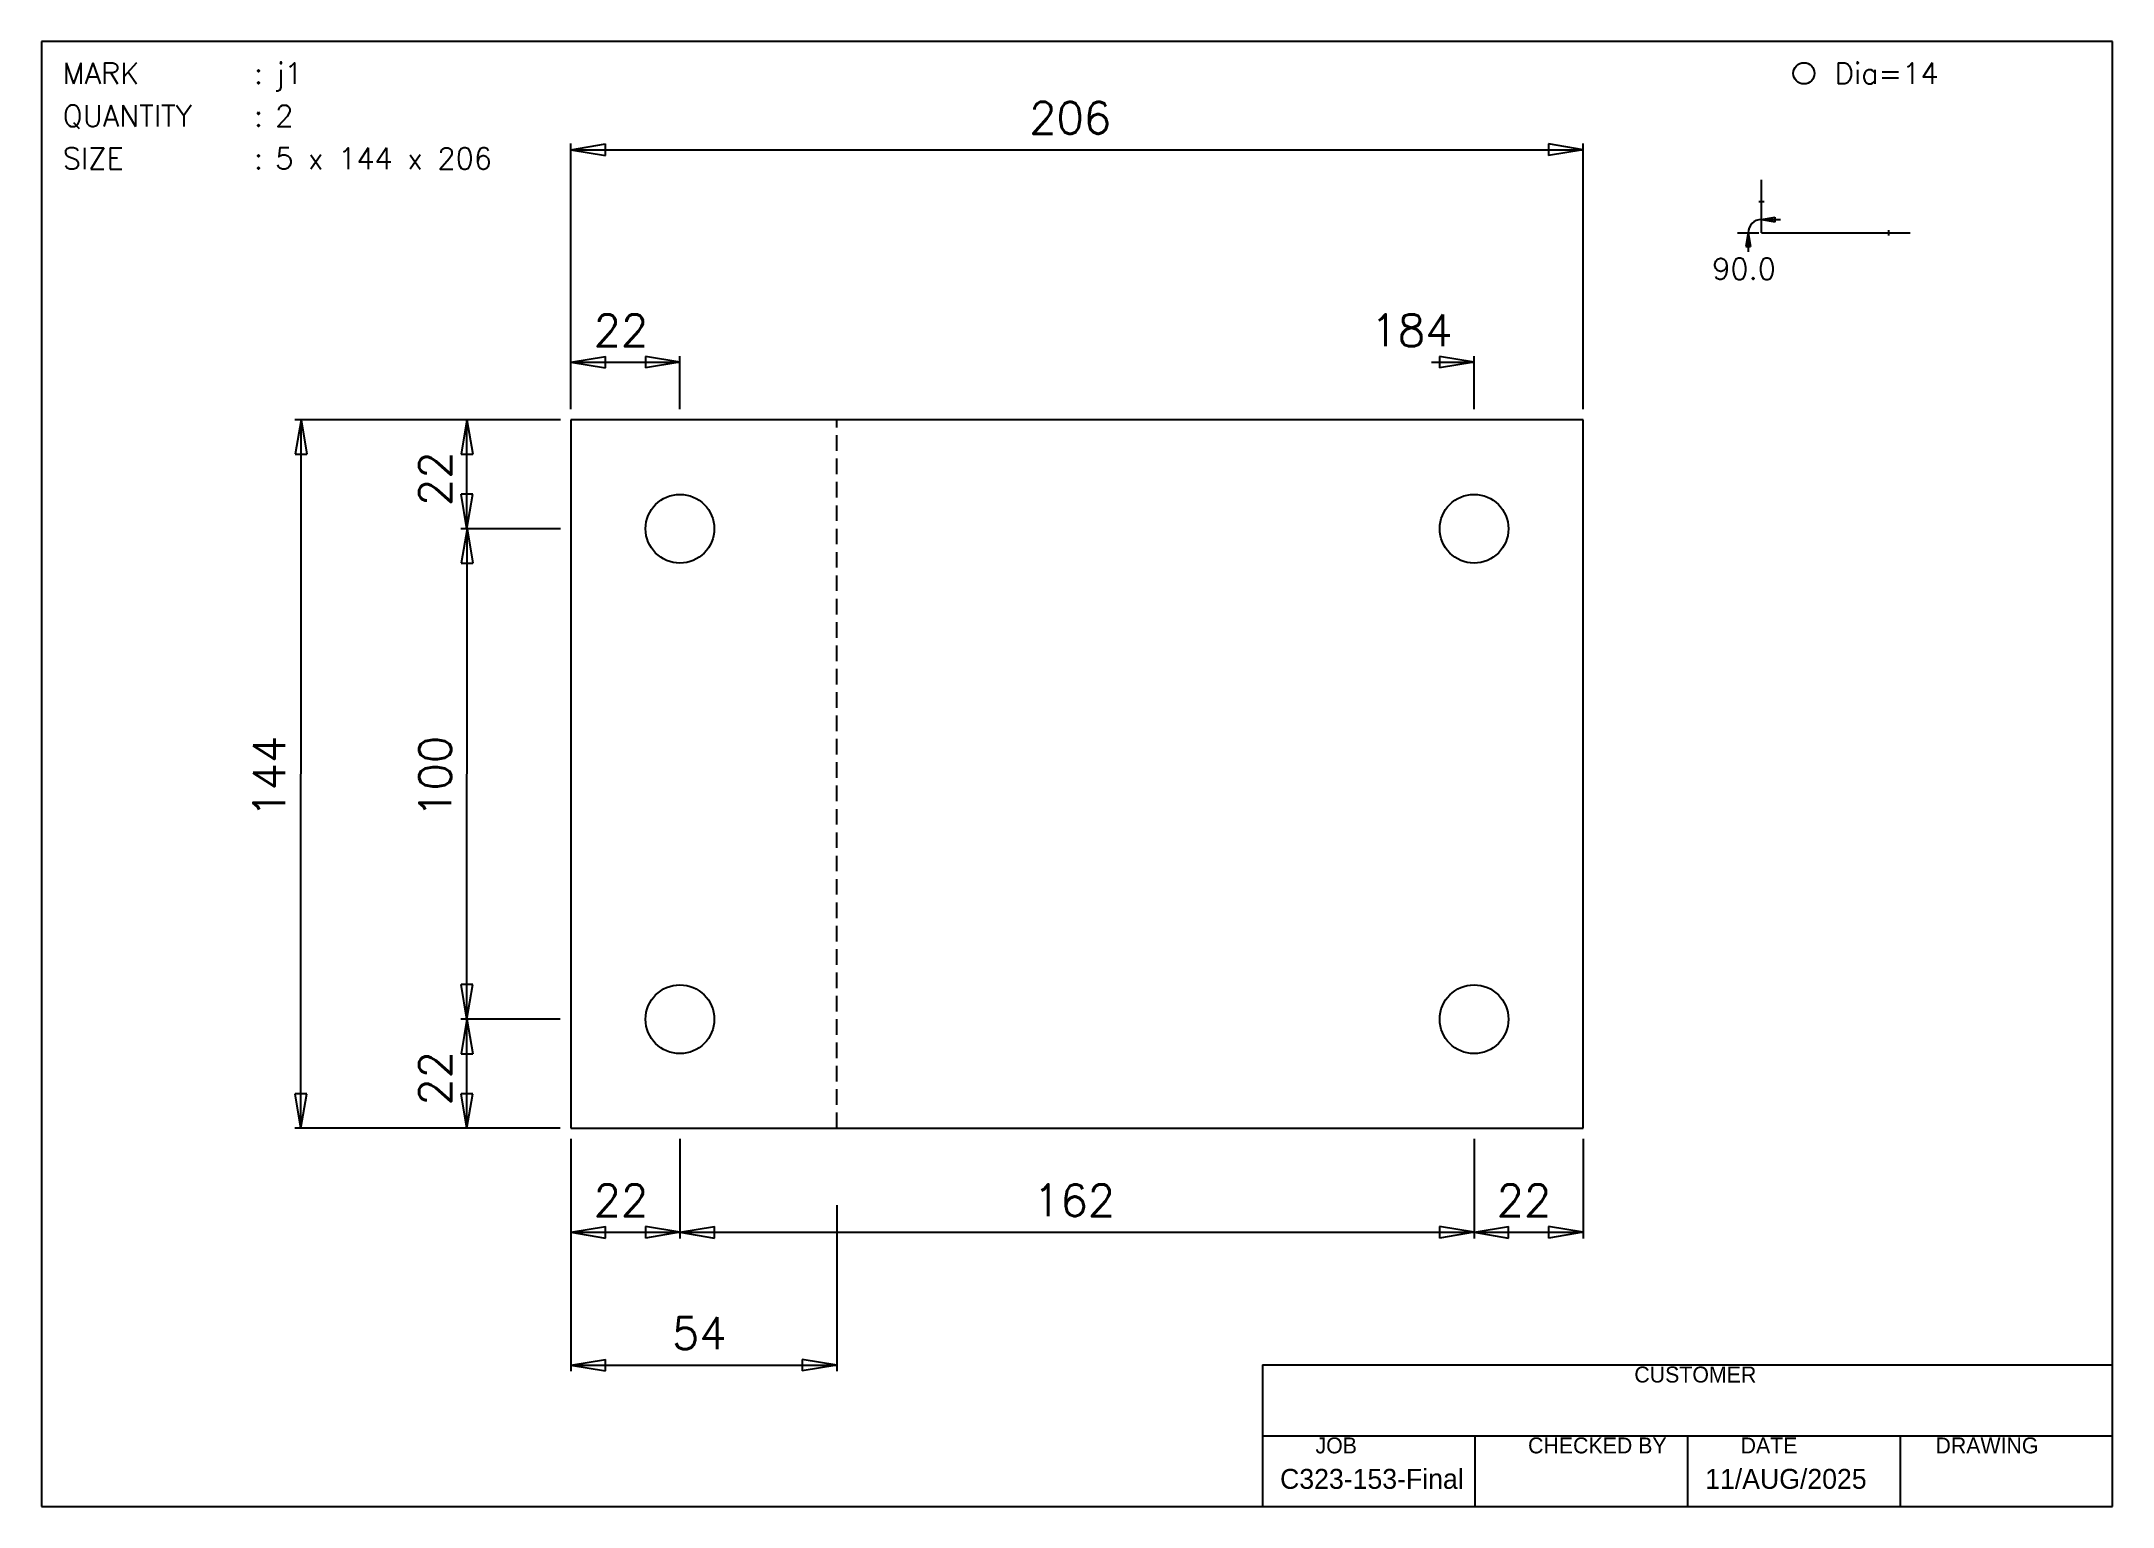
# Model space of a CAD drawing. Extents: x 0 to 297, y 0 to 210.
import ezdxf

# ---------------------------------------------------------------- set-up
doc = ezdxf.new("R2010")
doc.units = 0
doc.header["$LTSCALE"] = 0.125
doc.linetypes.add('CONTIN', pattern=[0])
doc.linetypes.add('DASHED', pattern=[38.1, 25.4, -12.7])
doc.layers.get('0').update_dxf_attribs({"linetype": 'CONTIN'})
for name, color, linetype in [('1', 7, 'CONTIN'), ('10', 7, 'CONTIN'), ('11', 7, 'CONTIN'), ('13', 2, 'CONTIN'), ('2', 7, 'CONTIN'), ('21', 7, 'CONTIN'), ('22', 7, 'CONTIN'), ('6', 4, 'CONTIN'), ('7', 3, 'DASHED')]:
    doc.layers.add(name, color=color, linetype=linetype)
doc.styles.add('SIMPLEX', font='SIMPLEX')

# ---------------------------------------------------------------- blocks, each defined once
blk = doc.blocks.new('CIRCLE')
blk.add_circle((0, 0), 25.4)
blk = doc.blocks.new('ARROW')
for p, q in [((0, 0), (-7.042, 1.174)), ((-7.042, 1.174), (-7.042, -1.174)), ((0, 0), (-7.042, -1.174))]:
    blk.add_line(p, q)
blk = doc.blocks.new('PLATE', base_point=(148.5, 105))
at = {"layer": '13'}
for p, q in [((45.275, 177.225), (45.275, 32.775)), ((251.725, 177.225), (45.275, 177.225)), ((251.725, 32.775), (251.725, 177.225)), ((45.275, 32.775), (251.725, 32.775))]:
    blk.add_line(p, q, dxfattribs=at)
at = {"layer": '2'}
for p, q in [((45.275, 179.392), (45.275, 233.561)), ((251.725, 179.392), (251.725, 233.561)), ((45.275, 232.29), (251.725, 232.29)), ((45.275, 179.392), (45.275, 190.225)), ((67.505, 179.392), (67.505, 190.225)), ((229.495, 179.392), (229.495, 190.225)), ((45.275, 188.955), (67.505, 188.955)), ((220.828, 188.955), (229.495, 188.955)), ((43.122, 177.225), (-11.047, 177.23)), ((-9.79, 32.78), (-9.777, 177.23)), ((43.11, 177.225), (22.797, 177.227)), ((24.065, 155.007), (24.067, 177.227)), ((43.108, 155.005), (22.795, 155.007)), ((43.118, 155.005), (22.805, 155.007)), ((24.065, 55.007), (24.075, 155.007)), ((43.108, 55.005), (22.795, 55.007)), ((43.11, 55.005), (22.797, 55.007)), ((24.065, 32.777), (24.067, 55.007)), ((43.108, 32.775), (-11.06, 32.78)), ((43.108, 32.775), (22.795, 32.777)), ((45.275, 30.608), (45.275, 10.295)), ((67.505, 30.608), (67.505, 10.295)), ((67.505, 30.608), (67.505, 10.295)), ((229.495, 30.608), (229.495, 10.295)), ((229.495, 30.608), (229.495, 10.295)), ((251.725, 30.608), (251.725, 10.295)), ((45.275, 17.066), (45.275, -16.789)), ((99.495, 17.066), (99.495, -16.789)), ((45.275, 11.565), (67.505, 11.565)), ((67.505, 11.565), (229.495, 11.565)), ((229.495, 11.565), (251.725, 11.565)), ((45.275, -15.519), (99.495, -15.519))]:
    blk.add_line(p, q, dxfattribs=at)
at = {"layer": '7'}
blk.add_line((99.495, 32.775), (99.495, 177.225), dxfattribs=at)
at = {"layer": '2'}
for p, rotation in [((45.275, 232.29), 180), ((45.275, 188.955), 180), ((-9.777, 177.23), 89.994), ((24.067, 177.227), 89.994), ((24.065, 155.007), 269.994), ((24.075, 155.007), 89.994), ((24.065, 55.007), 269.994), ((24.067, 55.007), 89.994), ((-9.79, 32.78), 269.994), ((24.065, 32.777), 269.994), ((45.275, 11.565), 180), ((67.505, 11.565), 180), ((229.495, 11.565), 180), ((45.275, -15.519), 180)]:
    blk.add_blockref('ARROW', p, dxfattribs=dict(at, rotation=rotation))
for p in [(251.725, 232.29), (67.505, 188.955), (229.495, 188.955), (67.505, 11.565), (229.495, 11.565), (251.725, 11.565), (99.495, -15.519)]:
    blk.add_blockref('ARROW', p, dxfattribs=at)
at = {"layer": '6', "xscale": 0.276, "yscale": 0.276, "zscale": 0.276}
for p in [(67.505, 155.005), (229.495, 155.005), (67.505, 55.005), (229.495, 55.005)]:
    blk.add_blockref('CIRCLE', p, dxfattribs=at)
at = {"layer": '11', "style": 'SIMPLEX'}
for s, p in [('206', (138.75, 235.541)), ('22', (49.89, 192.206)), ('184', (208.369, 192.206)), ('22', (49.89, 14.815)), ('162', (139.562, 14.815)), ('22', (234.11, 14.815)), ('54', (65.885, -12.269))]:
    blk.add_text(s, height=6.5, dxfattribs=at).set_placement(p)
for s, p in [('22', (20.815, 159.617)), ('144', (-13.035, 96.068)), ('100', (20.819, 96.07)), ('22', (20.815, 37.392))]:
    blk.add_text(s, height=6.5, rotation=89.994, dxfattribs=at).set_placement(p)
blk = doc.blocks.new('ARROWP')
for p, q in [((0, 0), (-7.042, 1.174)), ((-7.042, 1.174), (-7.042, -1.174)), ((0, 0), (-7.042, -1.174))]:
    blk.add_line(p, q)
blk = doc.blocks.new('PCROSS')
at = {"layer": '10'}
for p, q in [((0, 0), (0, 12.712)), ((-0.635, 7.5), (0.635, 7.5)), ((0, 0), (35.691, 0)), ((30.479, 0.635), (30.479, -0.635))]:
    blk.add_line(p, q, dxfattribs=at)
at = {"layer": '2'}
for p, q in [((-5.718, 0), (-0.638, 0)), ((-3.178, 0), (-3.178, -4.572)), ((0, 3.178), (4.572, 3.178))]:
    blk.add_line(p, q, dxfattribs=at)
blk.add_arc((0, 0), 3.178, 90, 180, dxfattribs=at)
at = {"layer": '2', "xscale": 0.469, "yscale": 0.469, "zscale": 0.469}
for p, rotation in [((-3.178, 0), 90), ((0, 3.178), 180)]:
    blk.add_blockref('ARROWP', p, dxfattribs=dict(at, rotation=rotation))
at = {"layer": '21', "style": 'SIMPLEX'}
blk.add_text(' 90.0', height=5.099, dxfattribs=at).set_placement((-15.296, -11.2))

msp = doc.modelspace()

# ---------------------------------------------------------------- linework, layer by layer
for p, q in [((175.08, 20.32), (297, 20.32)), ((175.08, 20.32), (175.08, 0)), ((175.08, 10.16), (297, 10.16)), ((205.56, 10.16), (205.56, 0)), ((236.04, 10.16), (236.04, 0)), ((266.52, 10.16), (266.52, 0))]:
    msp.add_line(p, q)
at = {"layer": '22'}
for p, q in [((297, 210), (0, 210)), ((0, 210), (0, 0)), ((297, 0), (297, 210)), ((0, 0), (297, 0))]:
    msp.add_line(p, q, dxfattribs=at)

# ---------------------------------------------------------------- block references
at = {"layer": '1'}
for name, p, xscale, yscale, zscale in [('PLATE', (148.5, 105), 0.703, 0.703, 0.703), ('PCROSS', (246.635, 182.568), 0.598, 0.598, 0.598)]:
    msp.add_blockref(name, p, dxfattribs=dict(at, xscale=xscale, yscale=yscale, zscale=zscale))
at = {"layer": '6', "xscale": 0.06, "yscale": 0.06, "zscale": 0.06}
msp.add_blockref('CIRCLE', (252.731, 205.428), dxfattribs=at)

# ---------------------------------------------------------------- texts
for s, height, p in [('CUSTOMER', 2.286, (228.42, 17.78)), ('JOB', 2.286, (182.7, 7.62)), ('CHECKED BY', 2.286, (213.18, 7.62)), ('DATE', 2.286, (243.66, 7.62)), ('DRAWING', 2.286, (271.6, 7.62)), ('C323-153-Final', 2.857, (177.62, 2.54)), ('11/AUG/2025', 2.857, (238.58, 2.54))]:
    msp.add_text(s, height=height).set_placement(p)
at = {"layer": '21', "style": 'SIMPLEX'}
for s, p in [('MARK', (3.048, 203.904)), (':', (30.48, 203.904)), ('j1', (33.528, 203.904)), ('Dia=14', (257.147, 203.904)), ('QUANTITY', (3.048, 197.808)), (':', (30.48, 197.808)), ('2', (33.528, 197.808)), ('SIZE', (3.048, 191.712)), (':', (30.48, 191.712)), ('5 x 144 x 206', (33.528, 191.712))]:
    msp.add_text(s, height=3.048, dxfattribs=at).set_placement(p)

doc.saveas('drawing.dxf')
